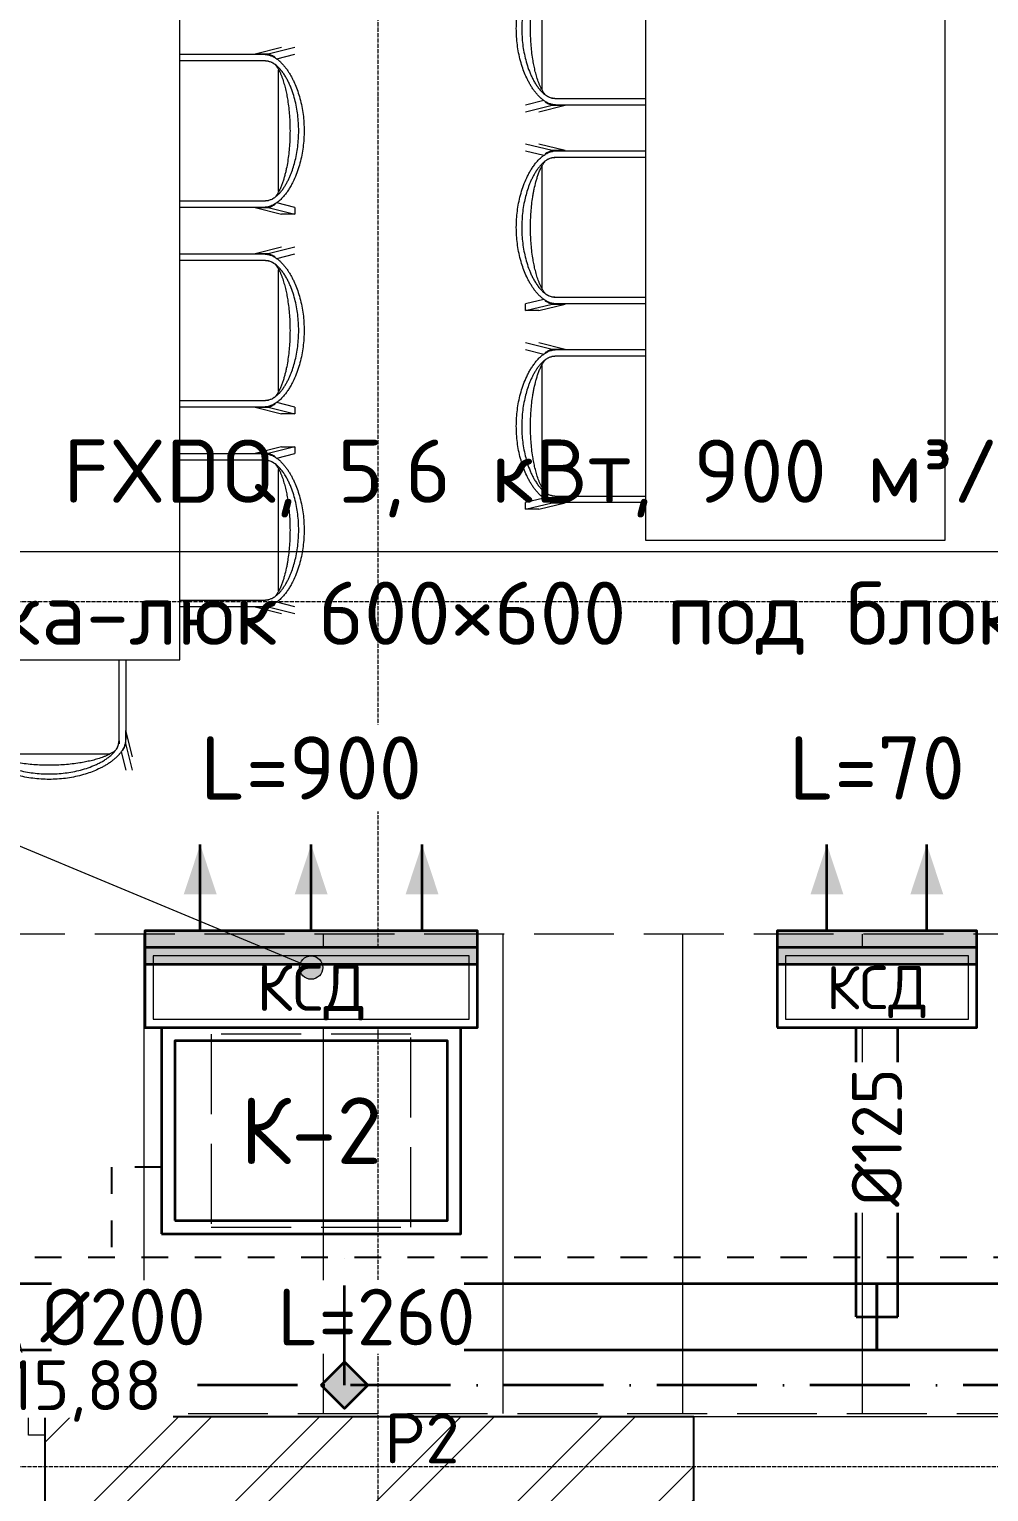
# Model space of a CAD drawing. Header units: millimetres. Extents: x -5016 to 22834, y -6019 to 18943.
# Drawn here: x 5053 to 7936, y 6225 to 10620 of the extents above; entities that cross this region are included whole.
import ezdxf
from ezdxf.enums import TextEntityAlignment as Align

# ---------------------------------------------------------------- set-up
doc = ezdxf.new("R2010")
doc.units = ezdxf.units.MM
for name, pattern in [('ОВ_ПУНКТ', [160, 80, -80]), ('ОВ_ШП', [460, 300, -80, 0, -80]), ('ОВ_ШТРИХ', [330, 240, -90]), ('Осевая 12-2-2', [16, 12, -2, 0, -2])]:
    doc.linetypes.add(name, pattern=pattern)
for name, color, linetype, lineweight in [('A-DOOR', 8, 'Continuous', 13), ('A-FLOR', 9, 'Continuous', 13), ('A-WALL', 8, 'Continuous', 13), ('A-WALL-PATT', 8, 'Continuous', 13), ('I-FURN', 9, 'Continuous', 13), ('S-GRID', 8, 'Continuous', 13), ('АР_подложка', 8, 'Continuous', 13), ('ОВ_выноски', 7, 'Continuous', 18), ('ОВ_Дренаж', 4, 'Continuous', 25), ('ОВ_зоны', 5, 'Continuous', 18), ('ОВ_марки', 7, 'Continuous', 18), ('ОВ_П', 5, 'Continuous', 35), ('ОВ_Рец', 6, 'Continuous', 35), ('ОВ_Фреон', 6, 'Continuous', 35)]:
    doc.layers.add(name, color=color, linetype=linetype, lineweight=lineweight)
doc.styles.add('GOST', font='isocpeur.ttf', dxfattribs={"width": 0.9})

# ---------------------------------------------------------------- blocks, each defined once
blk = doc.blocks.new('INT 19 Дверь межкомнатная одностворчатая - 900 х 2370 _800_ Глухое П-НАР-1569046-Этаж 1 - Планировка')
at = {"layer": 'A-DOOR', "lineweight": 25}
blk.add_line((-400, 170), (292.8, 570), dxfattribs=at)
at = {"layer": 'A-DOOR'}
for p, q in [((-400, 170), (-450, 170)), ((-450, 170), (-450, 95)), ((-400, 95), (-400, 170)), ((400, 95), (400, 170)), ((400, 170), (450, 170)), ((450, 170), (450, 95)), ((-450, 95), (-400, 95)), ((450, 95), (400, 95))]:
    blk.add_line(p, q, dxfattribs=at)
blk.add_arc((-400, 170), 800, 360, 30, dxfattribs=at)
blk = doc.blocks.new('INT Стол прямоугольный - INT Стол прямоугольный-1563841-Этаж 1 - Планировка')
at = {"layer": 'I-FURN'}
for p, q in [((1300, 400), (-1300, 400)), ((-1300, 400), (-1300, -400)), ((1300, -400), (1300, 400)), ((-1300, -400), (1300, -400))]:
    blk.add_line(p, q, dxfattribs=at)
blk = doc.blocks.new('INT Стул Wooden - INT Стул Wooden-1563848-Этаж 1 - Планировка')
at = {"layer": 'I-FURN'}
for p, q in [((-250, 252.2), (-230.5, 171.9)), ((-216.7, 197.7), (-230, 252.2)), ((230, 252.2), (216.7, 197.7)), ((230, 252.2), (250, 252.2)), ((230.5, 171.9), (250, 252.2)), ((250, 252.2), (250, 212.2)), ((-250, 212.2), (-230.7, 132.8)), ((182.7, 203.4), (-182.7, 203.4)), ((230.7, 132.8), (250, 212.2)), ((-230.5, 171.9), (-230.7, 132.8)), ((-230, 171.5), (-230, 160)), ((-230, -93.8), (-230, 160)), ((-210, 163.9), (-210, 173.4)), ((-210, 163.9), (-210, -93.8)), ((210, 173.4), (210, 163.9)), ((210, -93.8), (210, 163.9)), ((230, 160), (230, 171.5)), ((230, 160), (230, -93.8)), ((230.7, 132.8), (230.5, 171.9))]:
    blk.add_line(p, q, dxfattribs=at)
for points, knots in [([(-230, 160), (-229.8, 163.5), (-228.9, 170.5), (-226.6, 178.7), (-224, 185), (-220.7, 191.2), (-216.7, 197.1), (-212.9, 201.9), (-210.7, 204.6), (-207.3, 208.6), (-202.9, 213), (-197.6, 217.7), (-192.3, 222.3), (-185.2, 227.7), (-176.4, 233.6), (-167.4, 239.2), (-158, 244.2), (-145.4, 250.5), (-128.9, 257.5), (-107.7, 264.7), (-85, 270.8), (-53.1, 277), (-20.4, 280.1), (12.3, 280.1), (36.7, 278.5), (61.1, 275.4), (93, 269.2), (124.4, 259.7), (150.4, 248.2), (164.8, 240.7), (173.5, 235.5), (180.3, 231), (185.3, 227.6), (190.1, 224), (194.8, 220.2), (199.4, 216.2), (203.8, 212), (208.1, 207.7), (211.3, 204), (213.8, 200.8), (216.2, 197.6), (219.2, 193.5), (222.3, 188.4), (224.9, 183.1), (226.9, 177.6), (228.9, 170), (229.8, 164.1), (230, 160)], [-1, -1, -1, -1, -0.980978, -0.961957, -0.952446, -0.942935, -0.923913, -0.914402, -0.909647, -0.904891, -0.88587, -0.876359, -0.866848, -0.847826, -0.828804, -0.809783, -0.790761, -0.771739, -0.733696, -0.695652, -0.652174, -0.608696, -0.521739, -0.478261, -0.434783, -0.391304, -0.347826, -0.26087, -0.217391, -0.195652, -0.173913, -0.163043, -0.152174, -0.141304, -0.130435, -0.119565, -0.108696, -0.097826, -0.086957, -0.081522, -0.076087, -0.065217, -0.054348, -0.043478, -0.032609, -0.021739, 0, 0, 0, 0]), ([(210, 163.9), (209.7, 167.4), (208.5, 174.2), (206.1, 181.3), (203.9, 185.8), (202.3, 188.7), (199.1, 193.7), (194.5, 199), (190.3, 203.3), (187.9, 205.7), (184.1, 209.2), (179.4, 213), (174.5, 216.6), (171.6, 218.6), (167.4, 221.5), (160.7, 225.6), (151.6, 230.6), (142.3, 235.1), (132.7, 239.3), (119.8, 244.3), (103.3, 249.7), (82.1, 255.1), (59.6, 259.4), (35.9, 262.3), (12, 263.8), (-12, 263.8), (-35.8, 262.3), (-59.6, 259.4), (-83.1, 255), (-106.1, 249), (-124.9, 242.5), (-139.6, 236.3), (-148.6, 232.1), (-155.6, 228.4), (-160.8, 225.5), (-165.9, 222.4), (-170.9, 219.2), (-175.7, 215.8), (-180.4, 212.2), (-184.3, 209.1), (-187.2, 206.4), (-189.2, 204.4), (-191.3, 202.3), (-194, 199.5), (-197.3, 195.8), (-200.3, 191.9), (-202.3, 188.6), (-203.7, 186.1), (-205, 183.6), (-206.4, 180.1), (-208.6, 173.8), (-209.6, 168), (-210, 163.9)], [-1, -1, -1, -1, -0.979167, -0.958333, -0.953125, -0.947917, -0.9375, -0.916667, -0.90625, -0.901042, -0.895833, -0.875, -0.864583, -0.859375, -0.854167, -0.833333, -0.8125, -0.791667, -0.770833, -0.75, -0.708333, -0.666667, -0.619048, -0.571429, -0.52381, -0.47619, -0.428571, -0.380952, -0.333333, -0.285714, -0.238095, -0.214286, -0.190476, -0.178571, -0.166667, -0.154762, -0.142857, -0.130952, -0.119048, -0.107143, -0.10119, -0.095238, -0.089286, -0.083333, -0.071429, -0.059524, -0.053571, -0.047619, -0.041667, -0.035714, -0.02381, 0, 0, 0, 0]), ([(-198.2, 193.6), (-197.9, 193.9), (-195.5, 196.1), (-190.4, 199.6), (-184.6, 202.7), (-181.1, 204.5), (-179.8, 205.2), (-177.9, 206.2), (-173.7, 208.3), (-168.4, 210.5), (-163, 212.6), (-157.6, 214.6), (-150.7, 217), (-142.4, 219.5), (-134.1, 221.9), (-125.8, 224), (-117.5, 225.8), (-106.2, 228.2), (-89.9, 231.1), (-69.2, 233.9), (-46, 236), (-23.1, 237.3), (0.1, 237.7), (23.1, 237.3), (46.2, 236), (69, 233.9), (92.1, 230.7), (110.8, 227.3), (125.8, 224), (137, 221.1), (146.2, 218.4), (153.6, 216), (159, 214.1), (164.4, 212.1), (169.7, 210), (174.1, 208), (177.1, 206.6), (178.8, 205.7), (180.1, 205.1), (181.3, 204.4), (183, 203.5), (186, 201.9), (190.3, 199.6), (194.3, 196.9), (196.8, 194.9), (197.8, 193.9), (198.2, 193.6)], [-0.9467413, -0.9467413, -0.9467413, -0.9467413, -0.94375, -0.925, -0.90625, -0.9015625, -0.8992187, -0.896875, -0.8875, -0.86875, -0.859375, -0.85, -0.83125, -0.8125, -0.79375, -0.775, -0.75625, -0.7375, -0.7, -0.65, -0.6, -0.55, -0.5, -0.45, -0.4, -0.35, -0.3, -0.25, -0.225, -0.2, -0.175, -0.1625, -0.15, -0.1375, -0.125, -0.1125, -0.10625, -0.103125, -0.1, -0.096875, -0.09375, -0.0875, -0.075, -0.0625, -0.05625, -0.053125, -0.053125, -0.053125, -0.053125]), ([(-220.6, 193.3), (-221.1, 192.5), (-222.3, 190.9), (-224.3, 187.6), (-226.5, 183.2), (-228.6, 177.6), (-229.6, 173.5), (-230, 171.5)], [-0.04761905, -0.04761905, -0.04761905, -0.04761905, -0.04166667, -0.03571429, -0.02380952, -0.01190476, 0, 0, 0, 0]), ([(-205.6, 183.9), (-204.7, 185.5), (-203.3, 187.7), (-201.7, 189.7), (-201.1, 190.4)], [-0.97502393, -0.97502393, -0.97502393, -0.97502393, -0.9625, -0.9568721, -0.9568721, -0.9568721, -0.9568721]), ([(201.1, 190.4), (201.6, 189.8), (203.2, 187.7), (204.7, 185.5), (205.6, 183.9)], [-0.04314807, -0.04314807, -0.04314807, -0.04314807, -0.0375, -0.025, -0.025, -0.025, -0.025]), ([(230, 171.5), (229.3, 175.1), (227.8, 180.2), (224.9, 186.5), (222.7, 190.2), (221.2, 192.4), (220.6, 193.2), (220.6, 193.3)], [-1, -1, -1, -1, -0.97916667, -0.96875, -0.95833333, -0.953125, -0.95238095, -0.95238095, -0.95238095, -0.95238095])]:
    blk.add_open_spline(points, degree=3, knots=knots, dxfattribs=at)
blk = doc.blocks.new('INT Стул Wooden - INT Стул Wooden-1563847-Этаж 1 - Планировка')
at = {"layer": 'I-FURN'}
for p, q in [((-230, -160), (-230, 93.8)), ((-210, 93.8), (-210, -163.9)), ((210, -163.9), (210, 93.8)), ((230, 93.8), (230, -160)), ((-230.7, -132.8), (-250, -212.2)), ((-230.5, -171.9), (-250, -252.2)), ((-230.7, -132.8), (-230.5, -171.9)), ((-230, -160), (-230, -171.5)), ((-210, -173.4), (-210, -163.9)), ((210, -163.9), (210, -173.4)), ((230, -171.5), (230, -160)), ((230.5, -171.9), (230.7, -132.8)), ((250, -252.2), (230.5, -171.9)), ((250, -212.2), (230.7, -132.8)), ((-230, -252.2), (-216.7, -197.7)), ((-182.7, -203.4), (182.7, -203.4)), ((216.7, -197.7), (230, -252.2)), ((250, -212.2), (250, -252.2)), ((250, -252.2), (230, -252.2))]:
    blk.add_line(p, q, dxfattribs=at)
for points, knots in [([(230, -160), (229.8, -163.5), (228.9, -170.5), (226.5, -178.8), (224, -185.1), (220.7, -191.2), (216.7, -197.1), (212.9, -201.9), (210.7, -204.6), (207.3, -208.6), (202.9, -212.9), (197.7, -217.7), (192.3, -222.3), (185.3, -227.6), (176.5, -233.6), (167.4, -239.1), (158.1, -244.2), (145.4, -250.5), (128.9, -257.5), (107.7, -264.7), (85, -270.8), (53.1, -277), (20.4, -280.1), (-12.2, -280.1), (-36.7, -278.5), (-61, -275.4), (-85, -270.8), (-108.7, -264.4), (-131.8, -256.4), (-150.4, -248.2), (-164.8, -240.7), (-173.5, -235.5), (-180.2, -231.1), (-185.2, -227.6), (-190.1, -224), (-194.8, -220.2), (-199.3, -216.2), (-203.8, -212.1), (-208, -207.8), (-211.3, -204), (-213.8, -200.8), (-216.2, -197.6), (-219.2, -193.5), (-222.3, -188.3), (-224.9, -183), (-226.9, -177.5), (-229, -170), (-229.8, -164), (-230, -160)], [-1, -1, -1, -1, -0.980978, -0.961957, -0.952446, -0.942935, -0.923913, -0.914402, -0.909647, -0.904891, -0.88587, -0.876359, -0.866848, -0.847826, -0.828804, -0.809783, -0.790761, -0.771739, -0.733696, -0.695652, -0.652174, -0.608696, -0.521739, -0.478261, -0.434783, -0.391304, -0.347826, -0.304348, -0.26087, -0.217391, -0.195652, -0.173913, -0.163043, -0.152174, -0.141304, -0.130435, -0.119565, -0.108696, -0.097826, -0.086957, -0.081522, -0.076087, -0.065217, -0.054348, -0.043478, -0.032609, -0.021739, 0, 0, 0, 0]), ([(-230, -171.5), (-229.3, -175.1), (-227.8, -180.2), (-224.9, -186.5), (-222.7, -190.2), (-221.2, -192.4), (-220.6, -193.2), (-220.6, -193.3)], [-1, -1, -1, -1, -0.97916667, -0.96875, -0.95833333, -0.953125, -0.95238095, -0.95238095, -0.95238095, -0.95238095]), ([(-210, -163.9), (-209.7, -167.5), (-208.5, -174.2), (-206, -181.3), (-203.9, -185.8), (-202.3, -188.7), (-199.1, -193.7), (-194.5, -199), (-190.4, -203.3), (-188, -205.7), (-184.2, -209.2), (-179.5, -213), (-174.6, -216.5), (-171.8, -218.5), (-167.5, -221.4), (-160.9, -225.5), (-151.7, -230.5), (-142.4, -235.1), (-132.7, -239.3), (-119.8, -244.3), (-103.2, -249.7), (-82.1, -255.1), (-59.6, -259.4), (-35.8, -262.3), (-12, -263.8), (20, -263.8), (59.7, -260.2), (98.7, -251.5), (125, -242.5), (139.6, -236.4), (148.5, -232.1), (155.5, -228.4), (160.7, -225.6), (165.8, -222.5), (170.7, -219.3), (175.6, -215.8), (180.4, -212.3), (184.2, -209.1), (187.1, -206.5), (189.2, -204.4), (191.3, -202.3), (194, -199.5), (197.3, -195.7), (200.3, -191.8), (202.4, -188.6), (203.8, -186.1), (205, -183.5), (206.5, -180), (208.6, -173.7), (209.6, -167.9), (210, -163.9)], [-1, -1, -1, -1, -0.979167, -0.958333, -0.953125, -0.947917, -0.9375, -0.916667, -0.90625, -0.901042, -0.895833, -0.875, -0.864583, -0.859375, -0.854167, -0.833333, -0.8125, -0.791667, -0.770833, -0.75, -0.708333, -0.666667, -0.619048, -0.571429, -0.52381, -0.47619, -0.380952, -0.285714, -0.238095, -0.214286, -0.190476, -0.178571, -0.166667, -0.154762, -0.142857, -0.130952, -0.119048, -0.107143, -0.10119, -0.095238, -0.089286, -0.083333, -0.071429, -0.059524, -0.053571, -0.047619, -0.041667, -0.035714, -0.02381, 0, 0, 0, 0]), ([(220.6, -193.3), (221.1, -192.5), (222.3, -190.9), (224.3, -187.6), (227.4, -181.5), (229.2, -175.6), (230, -171.5)], [-0.04761905, -0.04761905, -0.04761905, -0.04761905, -0.04166667, -0.03571429, -0.02380952, 0, 0, 0, 0]), ([(-201.1, -190.4), (-201.7, -189.7), (-203.3, -187.7), (-204.7, -185.5), (-205.6, -183.9)], [-0.0431279, -0.0431279, -0.0431279, -0.0431279, -0.0375, -0.025, -0.025, -0.025, -0.025]), ([(198.1, -193.7), (197.8, -194), (195.5, -196.1), (190.4, -199.6), (184.5, -202.7), (181, -204.6), (179.8, -205.2), (177.9, -206.2), (173.7, -208.3), (168.4, -210.5), (163, -212.6), (157.7, -214.6), (150.8, -217), (142.5, -219.5), (134.2, -221.8), (125.8, -224), (117.3, -225.9), (106.1, -228.2), (90.2, -231), (69, -233.9), (46.2, -236), (23.1, -237.3), (0.1, -237.7), (-23.1, -237.3), (-46, -236), (-69.2, -233.9), (-88, -231.3), (-103.3, -228.7), (-118.5, -225.7), (-133.1, -222.2), (-146.1, -218.4), (-153.5, -216.1), (-158.9, -214.1), (-164.4, -212.1), (-169.7, -210), (-174.2, -208), (-177.2, -206.6), (-178.9, -205.7), (-180.1, -205.1), (-181.4, -204.4), (-183.1, -203.5), (-186.1, -201.9), (-190.4, -199.5), (-194.3, -196.9), (-196.9, -194.8), (-197.9, -193.9), (-198.2, -193.6)], [-0.9467731, -0.9467731, -0.9467731, -0.9467731, -0.94375, -0.925, -0.90625, -0.9015625, -0.8992187, -0.896875, -0.8875, -0.86875, -0.859375, -0.85, -0.83125, -0.8125, -0.79375, -0.775, -0.75625, -0.7375, -0.7, -0.65, -0.6, -0.55, -0.5, -0.45, -0.4, -0.35, -0.3, -0.275, -0.25, -0.2, -0.175, -0.1625, -0.15, -0.1375, -0.125, -0.1125, -0.10625, -0.103125, -0.1, -0.096875, -0.09375, -0.0875, -0.075, -0.0625, -0.05625, -0.053125, -0.053125, -0.053125, -0.053125]), ([(205.6, -183.8), (204.7, -185.4), (203.3, -187.7), (201.6, -189.8), (201.1, -190.4)], [-0.975298, -0.975298, -0.975298, -0.975298, -0.9625, -0.95685193, -0.95685193, -0.95685193, -0.95685193])]:
    blk.add_open_spline(points, degree=3, knots=knots, dxfattribs=at)
blk = doc.blocks.new('INT Стул Wooden - INT Стул Wooden-V3-Этаж 1 - Планировка')
at = {"layer": 'I-FURN'}
for p, q in [((-250, 252.2), (-230.5, 171.9)), ((-216.7, 197.7), (-230, 252.2)), ((230, 252.2), (216.7, 197.7)), ((230, 252.2), (250, 252.2)), ((230.5, 171.9), (250, 252.2)), ((250, 252.2), (250, 212.2)), ((-250, 212.2), (-230.7, 132.8)), ((182.7, 203.4), (-182.7, 203.4)), ((230.7, 132.8), (250, 212.2)), ((-230.5, 171.9), (-230.7, 132.8)), ((-230, 171.5), (-230, 160)), ((-230, -78.9), (-230, 160)), ((-210, 163.9), (-210, 173.4)), ((-210, 163.9), (-210, -78.9)), ((210, 173.4), (210, 163.9)), ((210, -78.9), (210, 163.9)), ((230, 160), (230, 171.5)), ((230, 160), (230, -78.9)), ((230.7, 132.8), (230.5, 171.9))]:
    blk.add_line(p, q, dxfattribs=at)
for points, knots in [([(-230, 160), (-229.8, 163.5), (-228.9, 170.5), (-226.6, 178.7), (-224, 185), (-220.7, 191.2), (-216.7, 197.1), (-212.9, 201.9), (-210.7, 204.6), (-207.3, 208.6), (-202.9, 213), (-197.6, 217.7), (-192.3, 222.3), (-185.2, 227.7), (-176.4, 233.6), (-167.4, 239.2), (-158, 244.2), (-145.4, 250.5), (-128.9, 257.5), (-107.7, 264.7), (-85, 270.8), (-53.1, 277), (-20.4, 280.1), (12.3, 280.1), (36.7, 278.5), (61.1, 275.4), (93, 269.2), (124.4, 259.7), (150.4, 248.2), (164.8, 240.7), (173.5, 235.5), (180.3, 231), (185.3, 227.6), (190.1, 224), (194.8, 220.2), (199.4, 216.2), (203.8, 212), (208.1, 207.7), (211.3, 204), (213.8, 200.8), (216.2, 197.6), (219.2, 193.5), (222.3, 188.4), (224.9, 183.1), (226.9, 177.6), (228.9, 170), (229.8, 164.1), (230, 160)], [-1, -1, -1, -1, -0.980978, -0.961957, -0.952446, -0.942935, -0.923913, -0.914402, -0.909647, -0.904891, -0.88587, -0.876359, -0.866848, -0.847826, -0.828804, -0.809783, -0.790761, -0.771739, -0.733696, -0.695652, -0.652174, -0.608696, -0.521739, -0.478261, -0.434783, -0.391304, -0.347826, -0.26087, -0.217391, -0.195652, -0.173913, -0.163043, -0.152174, -0.141304, -0.130435, -0.119565, -0.108696, -0.097826, -0.086957, -0.081522, -0.076087, -0.065217, -0.054348, -0.043478, -0.032609, -0.021739, 0, 0, 0, 0]), ([(210, 163.9), (209.7, 167.4), (208.5, 174.2), (206.1, 181.3), (203.9, 185.8), (202.3, 188.7), (199.1, 193.7), (194.5, 199), (190.3, 203.3), (187.9, 205.7), (184.1, 209.2), (179.4, 213), (174.5, 216.6), (171.6, 218.6), (167.4, 221.5), (160.7, 225.6), (151.6, 230.6), (142.3, 235.1), (132.7, 239.3), (119.8, 244.3), (103.3, 249.7), (82.1, 255.1), (59.6, 259.4), (35.9, 262.3), (12, 263.8), (-12, 263.8), (-35.8, 262.3), (-59.6, 259.4), (-83.1, 255), (-106.1, 249), (-124.9, 242.5), (-139.6, 236.3), (-148.6, 232.1), (-155.6, 228.4), (-160.8, 225.5), (-165.9, 222.4), (-170.9, 219.2), (-175.7, 215.8), (-180.4, 212.2), (-184.3, 209.1), (-187.2, 206.4), (-189.2, 204.4), (-191.3, 202.3), (-194, 199.5), (-197.3, 195.8), (-200.3, 191.9), (-202.3, 188.6), (-203.7, 186.1), (-205, 183.6), (-206.4, 180.1), (-208.6, 173.8), (-209.6, 168), (-210, 163.9)], [-1, -1, -1, -1, -0.979167, -0.958333, -0.953125, -0.947917, -0.9375, -0.916667, -0.90625, -0.901042, -0.895833, -0.875, -0.864583, -0.859375, -0.854167, -0.833333, -0.8125, -0.791667, -0.770833, -0.75, -0.708333, -0.666667, -0.619048, -0.571429, -0.52381, -0.47619, -0.428571, -0.380952, -0.333333, -0.285714, -0.238095, -0.214286, -0.190476, -0.178571, -0.166667, -0.154762, -0.142857, -0.130952, -0.119048, -0.107143, -0.10119, -0.095238, -0.089286, -0.083333, -0.071429, -0.059524, -0.053571, -0.047619, -0.041667, -0.035714, -0.02381, 0, 0, 0, 0]), ([(-198.2, 193.6), (-197.9, 193.9), (-195.5, 196.1), (-190.4, 199.6), (-184.6, 202.7), (-181.1, 204.5), (-179.8, 205.2), (-177.9, 206.2), (-173.7, 208.3), (-168.4, 210.5), (-163, 212.6), (-157.6, 214.6), (-150.7, 217), (-142.4, 219.5), (-134.1, 221.9), (-125.8, 224), (-117.5, 225.8), (-106.2, 228.2), (-89.9, 231.1), (-69.2, 233.9), (-46, 236), (-23.1, 237.3), (0.1, 237.7), (23.1, 237.3), (46.2, 236), (69, 233.9), (92.1, 230.7), (110.8, 227.3), (125.8, 224), (137, 221.1), (146.2, 218.4), (153.6, 216), (159, 214.1), (164.4, 212.1), (169.7, 210), (174.1, 208), (177.1, 206.6), (178.8, 205.7), (180.1, 205.1), (181.3, 204.4), (183, 203.5), (186, 201.9), (190.3, 199.6), (194.3, 196.9), (196.8, 194.9), (197.8, 193.9), (198.2, 193.6)], [-0.9467413, -0.9467413, -0.9467413, -0.9467413, -0.94375, -0.925, -0.90625, -0.9015625, -0.8992187, -0.896875, -0.8875, -0.86875, -0.859375, -0.85, -0.83125, -0.8125, -0.79375, -0.775, -0.75625, -0.7375, -0.7, -0.65, -0.6, -0.55, -0.5, -0.45, -0.4, -0.35, -0.3, -0.25, -0.225, -0.2, -0.175, -0.1625, -0.15, -0.1375, -0.125, -0.1125, -0.10625, -0.103125, -0.1, -0.096875, -0.09375, -0.0875, -0.075, -0.0625, -0.05625, -0.053125, -0.053125, -0.053125, -0.053125]), ([(-220.6, 193.3), (-221.1, 192.5), (-222.3, 190.9), (-224.3, 187.6), (-226.5, 183.2), (-228.6, 177.6), (-229.6, 173.5), (-230, 171.5)], [-0.04761905, -0.04761905, -0.04761905, -0.04761905, -0.04166667, -0.03571429, -0.02380952, -0.01190476, 0, 0, 0, 0]), ([(-205.6, 183.9), (-204.7, 185.5), (-203.3, 187.7), (-201.7, 189.7), (-201.1, 190.4)], [-0.97502393, -0.97502393, -0.97502393, -0.97502393, -0.9625, -0.9568721, -0.9568721, -0.9568721, -0.9568721]), ([(201.1, 190.4), (201.6, 189.8), (203.2, 187.7), (204.7, 185.5), (205.6, 183.9)], [-0.04314807, -0.04314807, -0.04314807, -0.04314807, -0.0375, -0.025, -0.025, -0.025, -0.025]), ([(230, 171.5), (229.3, 175.1), (227.8, 180.2), (224.9, 186.5), (222.7, 190.2), (221.2, 192.4), (220.6, 193.2), (220.6, 193.3)], [-1, -1, -1, -1, -0.97916667, -0.96875, -0.95833333, -0.953125, -0.95238095, -0.95238095, -0.95238095, -0.95238095])]:
    blk.add_open_spline(points, degree=3, knots=knots, dxfattribs=at)
blk = doc.blocks.new('INT 02 Столешница островная - INT 02 Столешница островная-1565450-Этаж 1 - Планировка')
at = {"layer": 'I-FURN'}
for p, q in [((2478.3, 0), (598.3, 0)), ((598.3, 0), (598.3, -900)), ((2478.3, -900), (2478.3, 0)), ((598.3, -900), (2478.3, -900))]:
    blk.add_line(p, q, dxfattribs=at)
blk = doc.blocks.new('INT Стул Wooden - INT Стул Wooden-V10-Этаж 1 - Планировка')
at = {"layer": 'I-FURN'}
for p, q in [((-230, -160), (-230, 108.6)), ((-210, 108.6), (-210, -163.9)), ((210, -163.9), (210, 108.6)), ((230, 108.6), (230, -160)), ((-230.7, -132.8), (-250, -212.2)), ((-230.5, -171.9), (-250, -252.2)), ((-230.7, -132.8), (-230.5, -171.9)), ((-230, -160), (-230, -171.5)), ((-210, -173.4), (-210, -163.9)), ((210, -163.9), (210, -173.4)), ((230, -171.5), (230, -160)), ((230.5, -171.9), (230.7, -132.8)), ((250, -252.2), (230.5, -171.9)), ((250, -212.2), (230.7, -132.8)), ((-230, -252.2), (-216.7, -197.7)), ((-182.7, -203.4), (182.7, -203.4)), ((216.7, -197.7), (230, -252.2)), ((250, -212.2), (250, -252.2)), ((250, -252.2), (230, -252.2))]:
    blk.add_line(p, q, dxfattribs=at)
for points, knots in [([(230, -160), (229.8, -163.5), (228.9, -170.5), (226.5, -178.8), (224, -185.1), (220.7, -191.2), (216.7, -197.1), (212.9, -201.9), (210.7, -204.6), (207.3, -208.6), (202.9, -212.9), (197.7, -217.7), (192.3, -222.3), (185.3, -227.6), (176.5, -233.6), (167.4, -239.1), (158.1, -244.2), (145.4, -250.5), (128.9, -257.5), (107.7, -264.7), (85, -270.8), (53.1, -277), (20.4, -280.1), (-12.2, -280.1), (-36.7, -278.5), (-61, -275.4), (-85, -270.8), (-108.7, -264.4), (-131.8, -256.4), (-150.4, -248.2), (-164.8, -240.7), (-173.5, -235.5), (-180.2, -231.1), (-185.2, -227.6), (-190.1, -224), (-194.8, -220.2), (-199.3, -216.2), (-203.8, -212.1), (-208, -207.8), (-211.3, -204), (-213.8, -200.8), (-216.2, -197.6), (-219.2, -193.5), (-222.3, -188.3), (-224.9, -183), (-226.9, -177.5), (-229, -170), (-229.8, -164), (-230, -160)], [-1, -1, -1, -1, -0.980978, -0.961957, -0.952446, -0.942935, -0.923913, -0.914402, -0.909647, -0.904891, -0.88587, -0.876359, -0.866848, -0.847826, -0.828804, -0.809783, -0.790761, -0.771739, -0.733696, -0.695652, -0.652174, -0.608696, -0.521739, -0.478261, -0.434783, -0.391304, -0.347826, -0.304348, -0.26087, -0.217391, -0.195652, -0.173913, -0.163043, -0.152174, -0.141304, -0.130435, -0.119565, -0.108696, -0.097826, -0.086957, -0.081522, -0.076087, -0.065217, -0.054348, -0.043478, -0.032609, -0.021739, 0, 0, 0, 0]), ([(-229.8, -172.4), (-229.1, -175.7), (-227.7, -180.5), (-224.9, -186.5), (-222.7, -190.2), (-221.2, -192.4), (-220.6, -193.2), (-220.6, -193.3)], [-0.99815097, -0.99815097, -0.99815097, -0.99815097, -0.97916667, -0.96875, -0.95833333, -0.953125, -0.95238095, -0.95238095, -0.95238095, -0.95238095]), ([(-210, -163.9), (-209.7, -167.5), (-208.5, -174.2), (-206, -181.3), (-203.9, -185.8), (-202.3, -188.7), (-199.1, -193.7), (-194.5, -199), (-190.4, -203.3), (-188, -205.7), (-184.2, -209.2), (-179.5, -213), (-174.6, -216.5), (-171.8, -218.5), (-167.5, -221.4), (-160.9, -225.5), (-151.7, -230.5), (-142.4, -235.1), (-132.7, -239.3), (-119.8, -244.3), (-103.2, -249.7), (-82.1, -255.1), (-59.6, -259.4), (-35.8, -262.3), (-12, -263.8), (20, -263.8), (59.7, -260.2), (98.7, -251.5), (125, -242.5), (139.6, -236.4), (148.5, -232.1), (155.5, -228.4), (160.7, -225.6), (165.8, -222.5), (170.7, -219.3), (175.6, -215.8), (180.4, -212.3), (184.2, -209.1), (187.1, -206.5), (189.2, -204.4), (191.3, -202.3), (194, -199.5), (197.3, -195.7), (200.3, -191.8), (202.4, -188.6), (203.8, -186.1), (205, -183.5), (206.5, -180), (208.6, -173.7), (209.6, -167.9), (210, -163.9)], [-1, -1, -1, -1, -0.979167, -0.958333, -0.953125, -0.947917, -0.9375, -0.916667, -0.90625, -0.901042, -0.895833, -0.875, -0.864583, -0.859375, -0.854167, -0.833333, -0.8125, -0.791667, -0.770833, -0.75, -0.708333, -0.666667, -0.619048, -0.571429, -0.52381, -0.47619, -0.380952, -0.285714, -0.238095, -0.214286, -0.190476, -0.178571, -0.166667, -0.154762, -0.142857, -0.130952, -0.119048, -0.107143, -0.10119, -0.095238, -0.089286, -0.083333, -0.071429, -0.059524, -0.053571, -0.047619, -0.041667, -0.035714, -0.02381, 0, 0, 0, 0]), ([(220.6, -193.3), (221.1, -192.5), (222.3, -190.9), (224.3, -187.6), (227.3, -181.7), (229, -176.2), (229.8, -172.4)], [-0.04761905, -0.04761905, -0.04761905, -0.04761905, -0.04166667, -0.03571429, -0.02380952, -0.00184873, -0.00184873, -0.00184873, -0.00184873]), ([(-201.1, -190.4), (-201.7, -189.7), (-203.3, -187.7), (-204.7, -185.5), (-205.6, -183.9)], [-0.0431279, -0.0431279, -0.0431279, -0.0431279, -0.0375, -0.025, -0.025, -0.025, -0.025]), ([(198.1, -193.7), (197.8, -194), (195.5, -196.1), (190.4, -199.6), (184.5, -202.7), (181, -204.6), (179.8, -205.2), (177.9, -206.2), (173.7, -208.3), (168.4, -210.5), (163, -212.6), (157.7, -214.6), (150.8, -217), (142.5, -219.5), (134.2, -221.8), (125.8, -224), (117.3, -225.9), (106.1, -228.2), (90.2, -231), (69, -233.9), (46.2, -236), (23.1, -237.3), (0.1, -237.7), (-23.1, -237.3), (-46, -236), (-69.2, -233.9), (-88, -231.3), (-103.3, -228.7), (-118.5, -225.7), (-133.1, -222.2), (-146.1, -218.4), (-153.5, -216.1), (-158.9, -214.1), (-164.4, -212.1), (-169.7, -210), (-174.2, -208), (-177.2, -206.6), (-178.9, -205.7), (-180.1, -205.1), (-181.4, -204.4), (-183.1, -203.5), (-186.1, -201.9), (-190.4, -199.5), (-194.3, -196.9), (-196.9, -194.8), (-197.9, -193.9), (-198.2, -193.6)], [-0.9467731, -0.9467731, -0.9467731, -0.9467731, -0.94375, -0.925, -0.90625, -0.9015625, -0.8992187, -0.896875, -0.8875, -0.86875, -0.859375, -0.85, -0.83125, -0.8125, -0.79375, -0.775, -0.75625, -0.7375, -0.7, -0.65, -0.6, -0.55, -0.5, -0.45, -0.4, -0.35, -0.3, -0.275, -0.25, -0.2, -0.175, -0.1625, -0.15, -0.1375, -0.125, -0.1125, -0.10625, -0.103125, -0.1, -0.096875, -0.09375, -0.0875, -0.075, -0.0625, -0.05625, -0.053125, -0.053125, -0.053125, -0.053125]), ([(205.6, -183.8), (204.7, -185.4), (203.3, -187.7), (201.6, -189.8), (201.1, -190.4)], [-0.975298, -0.975298, -0.975298, -0.975298, -0.9625, -0.95685193, -0.95685193, -0.95685193, -0.95685193])]:
    blk.add_open_spline(points, degree=3, knots=knots, dxfattribs=at)
blk = doc.blocks.new('INT Стул Wooden - INT Стул Wooden-V11-Этаж 1 - Планировка')
at = {"layer": 'I-FURN'}
for p, q in [((-250, 252.2), (-230.5, 171.9)), ((-216.7, 197.7), (-230, 252.2)), ((230, 252.2), (216.7, 197.7)), ((230, 252.2), (250, 252.2)), ((230.5, 171.9), (250, 252.2)), ((250, 252.2), (250, 212.2)), ((-250, 212.2), (-230.7, 132.8)), ((182.7, 203.4), (-182.7, 203.4)), ((230.7, 132.8), (250, 212.2)), ((-230.5, 171.9), (-230.7, 132.8)), ((-230, 171.5), (-230, 160)), ((-230, -108.6), (-230, 160)), ((-210, 163.9), (-210, 173.4)), ((-210, 163.9), (-210, -108.6)), ((210, 173.4), (210, 163.9)), ((210, -108.6), (210, 163.9)), ((230, 160), (230, 171.5)), ((230, 160), (230, -108.6)), ((230.7, 132.8), (230.5, 171.9))]:
    blk.add_line(p, q, dxfattribs=at)
for points, knots in [([(-230, 160), (-229.8, 163.5), (-228.9, 170.5), (-226.6, 178.7), (-224, 185), (-220.7, 191.2), (-216.7, 197.1), (-212.9, 201.9), (-210.7, 204.6), (-207.3, 208.6), (-202.9, 213), (-197.6, 217.7), (-192.3, 222.3), (-185.2, 227.7), (-176.4, 233.6), (-167.4, 239.2), (-158, 244.2), (-145.4, 250.5), (-128.9, 257.5), (-107.7, 264.7), (-85, 270.8), (-53.1, 277), (-20.4, 280.1), (12.3, 280.1), (36.7, 278.5), (61.1, 275.4), (93, 269.2), (124.4, 259.7), (150.4, 248.2), (164.8, 240.7), (173.5, 235.5), (180.3, 231), (185.3, 227.6), (190.1, 224), (194.8, 220.2), (199.4, 216.2), (203.8, 212), (208.1, 207.7), (211.3, 204), (213.8, 200.8), (216.2, 197.6), (219.2, 193.5), (222.3, 188.4), (224.9, 183.1), (226.9, 177.6), (228.9, 170), (229.8, 164.1), (230, 160)], [-1, -1, -1, -1, -0.980978, -0.961957, -0.952446, -0.942935, -0.923913, -0.914402, -0.909647, -0.904891, -0.88587, -0.876359, -0.866848, -0.847826, -0.828804, -0.809783, -0.790761, -0.771739, -0.733696, -0.695652, -0.652174, -0.608696, -0.521739, -0.478261, -0.434783, -0.391304, -0.347826, -0.26087, -0.217391, -0.195652, -0.173913, -0.163043, -0.152174, -0.141304, -0.130435, -0.119565, -0.108696, -0.097826, -0.086957, -0.081522, -0.076087, -0.065217, -0.054348, -0.043478, -0.032609, -0.021739, 0, 0, 0, 0]), ([(210, 163.9), (209.7, 167.4), (208.5, 174.2), (206.1, 181.3), (203.9, 185.8), (202.3, 188.7), (199.1, 193.7), (194.5, 199), (190.3, 203.3), (187.9, 205.7), (184.1, 209.2), (179.4, 213), (174.5, 216.6), (171.6, 218.6), (167.4, 221.5), (160.7, 225.6), (151.6, 230.6), (142.3, 235.1), (132.7, 239.3), (119.8, 244.3), (103.3, 249.7), (82.1, 255.1), (59.6, 259.4), (35.9, 262.3), (12, 263.8), (-12, 263.8), (-35.8, 262.3), (-59.6, 259.4), (-83.1, 255), (-106.1, 249), (-124.9, 242.5), (-139.6, 236.3), (-148.6, 232.1), (-155.6, 228.4), (-160.8, 225.5), (-165.9, 222.4), (-170.9, 219.2), (-175.7, 215.8), (-180.4, 212.2), (-184.3, 209.1), (-187.2, 206.4), (-189.2, 204.4), (-191.3, 202.3), (-194, 199.5), (-197.3, 195.8), (-200.3, 191.9), (-202.3, 188.6), (-203.7, 186.1), (-205, 183.6), (-206.4, 180.1), (-208.6, 173.8), (-209.6, 168), (-210, 163.9)], [-1, -1, -1, -1, -0.979167, -0.958333, -0.953125, -0.947917, -0.9375, -0.916667, -0.90625, -0.901042, -0.895833, -0.875, -0.864583, -0.859375, -0.854167, -0.833333, -0.8125, -0.791667, -0.770833, -0.75, -0.708333, -0.666667, -0.619048, -0.571429, -0.52381, -0.47619, -0.428571, -0.380952, -0.333333, -0.285714, -0.238095, -0.214286, -0.190476, -0.178571, -0.166667, -0.154762, -0.142857, -0.130952, -0.119048, -0.107143, -0.10119, -0.095238, -0.089286, -0.083333, -0.071429, -0.059524, -0.053571, -0.047619, -0.041667, -0.035714, -0.02381, 0, 0, 0, 0]), ([(-198.2, 193.6), (-197.9, 193.9), (-195.5, 196.1), (-190.4, 199.6), (-184.6, 202.7), (-181.1, 204.5), (-179.8, 205.2), (-177.9, 206.2), (-173.7, 208.3), (-168.4, 210.5), (-163, 212.6), (-157.6, 214.6), (-150.7, 217), (-142.4, 219.5), (-134.1, 221.9), (-125.8, 224), (-117.5, 225.8), (-106.2, 228.2), (-89.9, 231.1), (-69.2, 233.9), (-46, 236), (-23.1, 237.3), (0.1, 237.7), (23.1, 237.3), (46.2, 236), (69, 233.9), (92.1, 230.7), (110.8, 227.3), (125.8, 224), (137, 221.1), (146.2, 218.4), (153.6, 216), (159, 214.1), (164.4, 212.1), (169.7, 210), (174.1, 208), (177.1, 206.6), (178.8, 205.7), (180.1, 205.1), (181.3, 204.4), (183, 203.5), (186, 201.9), (190.3, 199.6), (194.3, 196.9), (196.8, 194.9), (197.8, 193.9), (198.2, 193.6)], [-0.9467413, -0.9467413, -0.9467413, -0.9467413, -0.94375, -0.925, -0.90625, -0.9015625, -0.8992187, -0.896875, -0.8875, -0.86875, -0.859375, -0.85, -0.83125, -0.8125, -0.79375, -0.775, -0.75625, -0.7375, -0.7, -0.65, -0.6, -0.55, -0.5, -0.45, -0.4, -0.35, -0.3, -0.25, -0.225, -0.2, -0.175, -0.1625, -0.15, -0.1375, -0.125, -0.1125, -0.10625, -0.103125, -0.1, -0.096875, -0.09375, -0.0875, -0.075, -0.0625, -0.05625, -0.053125, -0.053125, -0.053125, -0.053125]), ([(-220.6, 193.3), (-221.1, 192.5), (-222.3, 190.9), (-224.3, 187.6), (-226.5, 183.2), (-228.5, 177.9), (-229.4, 174.2), (-229.8, 172.4)], [-0.04761905, -0.04761905, -0.04761905, -0.04761905, -0.04166667, -0.03571429, -0.02380952, -0.01190476, -0.00184903, -0.00184903, -0.00184903, -0.00184903]), ([(-205.6, 183.9), (-204.7, 185.5), (-203.3, 187.7), (-201.7, 189.7), (-201.1, 190.4)], [-0.97502393, -0.97502393, -0.97502393, -0.97502393, -0.9625, -0.9568721, -0.9568721, -0.9568721, -0.9568721]), ([(201.1, 190.4), (201.6, 189.8), (203.2, 187.7), (204.7, 185.5), (205.6, 183.9)], [-0.04314807, -0.04314807, -0.04314807, -0.04314807, -0.0375, -0.025, -0.025, -0.025, -0.025]), ([(229.8, 172.4), (229.1, 175.7), (227.7, 180.5), (224.9, 186.5), (222.7, 190.2), (221.2, 192.4), (220.6, 193.2), (220.6, 193.3)], [-0.99815127, -0.99815127, -0.99815127, -0.99815127, -0.97916667, -0.96875, -0.95833333, -0.953125, -0.95238095, -0.95238095, -0.95238095, -0.95238095])]:
    blk.add_open_spline(points, degree=3, knots=knots, dxfattribs=at)
blk = doc.blocks.new('АР_План_1_этажа')
at = {"layer": 'A-WALL-PATT', "lineweight": 9}
h = blk.add_hatch(dxfattribs=at)
h.set_pattern_fill('FP_1', color=256, style=0, pattern_type=2)
h.set_pattern_definition([(45, (0, 0), (-212.132, 212.132), []), (45, (0, 100), (-212.132, 212.132), [])])
h.paths.add_polyline_path([(14568.2, 10822.6), (14568.2, 11122.6), (10718.2, 11122.6), (10718.2, 10822.6), (14207.7, 10822.6)])
h.paths.add_polyline_path([(9153.3, 10822.6), (9218.2, 10822.6), (9218.2, 11122.6), (7268.2, 11122.6), (7268.2, 10822.6), (9048.2, 10822.6)])
h.paths.add_polyline_path([(6368.2, 10822.6), (6368.2, 11122.6), (2368.2, 11122.6), (2368.2, 10822.6), (6265.1, 10822.6)])
at = {"layer": 'A-FLOR'}
for p, q in [((6368.2, 11122.6), (7268.2, 11122.6)), ((10718.2, 11122.6), (9218.2, 11122.6))]:
    blk.add_line(p, q, dxfattribs=at)
at = {"layer": 'A-WALL', "lineweight": 25}
for p, q in [((9218.2, 11122.6), (7268.2, 11122.6)), ((7268.2, 11122.6), (7268.2, 10822.6)), ((9218.2, 10822.6), (9218.2, 11122.6))]:
    blk.add_line(p, q, dxfattribs=at)
at = {"layer": 'S-GRID', "color": 251, "linetype": 'Осевая 12-2-2', "true_color": 0x646464}
for p, q in [((8268.2, 22574.8), (8268.2, -1346.2)), ((23375.6, 13572.6), (-1176.1, 13572.6)), ((23375.6, 10972.6), (-1176.1, 10972.6))]:
    blk.add_line(p, q, dxfattribs=at)
at = {"layer": 'A-DOOR', "lineweight": 25}
blk.add_blockref('INT 19 Дверь межкомнатная одностворчатая - 900 х 2370 _800_ Глухое П-НАР-1569046-Этаж 1 - Планировка', (6818.2, 10972.6), dxfattribs=at)
at = {"layer": 'I-FURN'}
for name, p, rotation in [('INT Стол прямоугольный - INT Стол прямоугольный-1563841-Этаж 1 - Планировка', (7273.2, 14697.6), 89.99999999999855), ('INT 02 Столешница островная - INT 02 Столешница островная-1565450-Этаж 1 - Планировка', (9973.2, 16236), 269.9999999999974), ('INT Стул Wooden - INT Стул Wooden-V11-Этаж 1 - Планировка', (8964.6, 15295.1), 89.99999999999694), ('INT Стул Wooden - INT Стул Wooden-1563848-Этаж 1 - Планировка', (7766.9, 14987.6), 269.9999999999985), ('INT Стул Wooden - INT Стул Wooden-V10-Этаж 1 - Планировка', (8964.6, 14697.6), 269.9999999999977), ('INT Стул Wooden - INT Стул Wooden-1563848-Этаж 1 - Планировка', (7766.9, 14387.6), 269.9999999999982), ('INT Стул Wooden - INT Стул Wooden-V10-Этаж 1 - Планировка', (8964.6, 14100.2), 269.9999999999977), ('INT Стул Wooden - INT Стул Wooden-1563847-Этаж 1 - Планировка', (7766.9, 13787.6), 89.99999999999785), ('INT Стул Wooden - INT Стул Wooden-V3-Этаж 1 - Планировка', (7280.8, 13318.7), 180)]:
    blk.add_blockref(name, p, dxfattribs=dict(at, rotation=rotation))

msp = doc.modelspace()

# ---------------------------------------------------------------- block references
at = {"layer": 'АР_подложка'}
msp.add_blockref('АР_План_1_этажа', (-2168, -4673), dxfattribs=at)

# ---------------------------------------------------------------- next in the draw order: hatches: boundary and pattern name
at = {"layer": 'ОВ_зоны'}
h = msp.add_hatch(dxfattribs=at)
h.set_pattern_fill('ANSI31', scale=170, angle=45)
h.paths.add_polyline_path([(250, 6460), (9450, 6460), (9450, 7900), (250, 7900)])
at = {"layer": 'ОВ_П'}
for points in [[(7450, 8170), (7400.5, 8020), (7499.5, 8020)], [(7750, 8170), (7700.5, 8020), (7799.5, 8020)]]:
    msp.add_hatch(color=5, dxfattribs=at).paths.add_polyline_path(points)
at = {"layer": 'ОВ_Рец'}
for points in [[(5566.7, 8170), (5517.2, 8020), (5616.2, 8020)], [(5900, 8170), (5850.5, 8020), (5949.5, 8020)], [(6233.3, 8170), (6183.8, 8020), (6282.8, 8020)]]:
    msp.add_hatch(color=6, dxfattribs=at).paths.add_polyline_path(points)
at = {"layer": 'ОВ_Фреон'}
msp.add_hatch(color=6, dxfattribs=at).paths.add_polyline_path([(5930, 6545), (6000, 6615), (6070, 6545), (6000, 6475)])

# ---------------------------------------------------------------- next in the draw order: linework, layer by layer
at = {"layer": 'ОВ_выноски'}
msp.add_lwpolyline([(2900, 9050), (8556.6, 9050)], dxfattribs=at)
at = {"layer": 'ОВ_Дренаж', "linetype": 'ОВ_ПУНКТ'}
msp.add_lwpolyline([(5450, 7200), (5300, 7200), (5300, 6930)], dxfattribs=at)
at = {"layer": 'ОВ_зоны', "linetype": 'ОВ_ШТРИХ'}
msp.add_lwpolyline([(250, 6460), (9450, 6460), (9450, 7900), (250, 7900)], close=True, dxfattribs=at)
at = {"layer": 'ОВ_П'}
for points in [[(7450, 7910), (7450, 8170)], [(7750, 7910), (7750, 8170)], [(7537.5, 6750), (7537.5, 7620)], [(7662.5, 7620), (7537.5, 7620)], [(7662.5, 6750), (7662.5, 7620)], [(7600, 6850), (4600, 6850)], [(10600, 6850), (7600, 6850)], [(7600, 6850), (7600, 6650)], [(7600, 6650), (7600, 6850)], [(7537.5, 6750), (7662.5, 6750)], [(7600, 6650), (4600, 6650)], [(10600, 6650), (7600, 6650)]]:
    msp.add_lwpolyline(points, dxfattribs=at)
at = {"layer": 'ОВ_Рец'}
for points in [[(5566.7, 7910), (5566.7, 8170)], [(5900, 7910), (5900, 8170)], [(6233.3, 7910), (6233.3, 8170)]]:
    msp.add_lwpolyline(points, dxfattribs=at)
at = {"layer": 'ОВ_Рец', "linetype": 'ОВ_ШТРИХ', "lineweight": 18}
msp.add_lwpolyline([(5600, 7020), (6200, 7020), (6200, 7600), (5600, 7600)], close=True, dxfattribs=at)
at = {"layer": 'ОВ_Фреон'}
for points in [[(5450, 7000), (6350, 7000), (6350, 7620), (5450, 7620)], [(5490, 7040), (6310, 7040), (6310, 7580), (5490, 7580)], [(5930, 6545), (6000, 6615), (6070, 6545), (6000, 6475)]]:
    msp.add_lwpolyline(points, close=True, dxfattribs=at)

# ---------------------------------------------------------------- next in the draw order: texts
at = {"layer": 'ОВ_марки', "style": 'GOST'}
msp.add_text('К-1, К-2 — Daikin FXDQ, 5,6 кВт, 900 м³/ч', height=190, dxfattribs=at).set_placement((2960, 9140), align=Align.BOTTOM_LEFT)
msp.add_text('возврат — решетка-люк 600×600 под блоком, L=900', height=190, dxfattribs=at).set_placement((2960, 8960), align=Align.TOP_LEFT)
at = {"layer": 'ОВ_П', "style": 'GOST'}
msp.add_text('L=70', height=190, dxfattribs=at).set_placement((7600, 8400), align=Align.MIDDLE_CENTER)
at = {"layer": 'ОВ_Фреон', "style": 'GOST'}
msp.add_text('К-2', height=200, dxfattribs=at).set_placement((5900, 7310), align=Align.MIDDLE_CENTER)
msp.add_text('Р2', height=150, dxfattribs=at).set_placement((6120, 6385), align=Align.MIDDLE_LEFT)

# ---------------------------------------------------------------- next in the draw order: wipeouts: each hides what was drawn before it
for points in [[(5400, 7620), (6400, 7620), (6400, 7860), (5400, 7860)], [(7300, 7620), (7900, 7620), (7900, 7860), (7300, 7860)], [(7502.5, 7063.4), (7697.5, 7063.4), (7697.5, 7515.4), (7502.5, 7515.4)], [(5120.3, 6639.5), (6359.7, 6639.5), (6359.7, 6860.5), (5120.3, 6860.5)]]:
    msp.add_wipeout(points)

# ---------------------------------------------------------------- next in the draw order: hatches: boundary and pattern name
at = {"layer": 'ОВ_выноски'}
h = msp.add_hatch(color=7, dxfattribs=at)
edge = h.paths.add_edge_path()
edge.add_arc((5900, 7800), 35, 0, 360)
at = {"layer": 'ОВ_П'}
msp.add_hatch(color=5, dxfattribs=at).paths.add_polyline_path([(7300, 7810), (7900, 7810), (7900, 7910), (7300, 7910)])
at = {"layer": 'ОВ_Рец'}
msp.add_hatch(color=6, dxfattribs=at).paths.add_polyline_path([(5400, 7810), (6400, 7810), (6400, 7910), (5400, 7910)])

# ---------------------------------------------------------------- next in the draw order: linework, layer by layer
at = {"layer": 'ОВ_выноски'}
msp.add_lwpolyline([(2900, 9050), (5900, 7800)], dxfattribs=at)
msp.add_circle((5900, 7800), 35, dxfattribs=at)
at = {"layer": 'ОВ_Дренаж', "linetype": 'ОВ_ПУНКТ'}
msp.add_lwpolyline([(1750, 7200), (1550, 7200), (1550, 6930), (12200, 6930), (12200, 5800)], dxfattribs=at)
at = {"layer": 'ОВ_П'}
msp.add_lwpolyline([(7300, 7810), (7900, 7810), (7900, 7910), (7300, 7910)], close=True, dxfattribs=at)
at = {"layer": 'ОВ_П', "lineweight": 35}
msp.add_lwpolyline([(7300, 7620), (7900, 7620), (7900, 7860), (7300, 7860)], close=True, dxfattribs=at)
at = {"layer": 'ОВ_П', "lineweight": 13}
msp.add_lwpolyline([(7325, 7645), (7875, 7645), (7875, 7835), (7325, 7835)], close=True, dxfattribs=at)
at = {"layer": 'ОВ_Рец'}
msp.add_lwpolyline([(5400, 7810), (6400, 7810), (6400, 7910), (5400, 7910)], close=True, dxfattribs=at)
at = {"layer": 'ОВ_Рец', "lineweight": 35}
msp.add_lwpolyline([(5400, 7620), (6400, 7620), (6400, 7860), (5400, 7860)], close=True, dxfattribs=at)
at = {"layer": 'ОВ_Рец', "lineweight": 13}
msp.add_lwpolyline([(5425, 7645), (6375, 7645), (6375, 7835), (5425, 7835)], close=True, dxfattribs=at)
at = {"layer": 'ОВ_Фреон', "linetype": 'ОВ_ШП', "lineweight": 35}
for points in [[(19600, 10950), (16600, 10950), (16600, 10350), (12300, 10350), (12300, 6545), (2200, 6545)], [(6000, 6545), (6000, 7000)]]:
    msp.add_lwpolyline(points, dxfattribs=at)

# ---------------------------------------------------------------- next in the draw order: texts
at = {"layer": 'ОВ_П', "style": 'GOST'}
msp.add_text('КСД', height=130, dxfattribs=at).set_placement((7600, 7740), align=Align.MIDDLE_CENTER)
for s, height, rotation, p in [('Ø125', 150, 90, (7600, 7289.4)), ('Ø200  L=260', 170, 360, (5740, 6750))]:
    msp.add_text(s, height=height, rotation=rotation, dxfattribs=at).set_placement(p, align=Align.MIDDLE_CENTER)
at = {"layer": 'ОВ_Рец', "style": 'GOST'}
msp.add_text('КСД', height=140, dxfattribs=at).set_placement((5900, 7740), align=Align.MIDDLE_CENTER)

# ---------------------------------------------------------------- next in the draw order: wipeouts: each hides what was drawn before it
for points in [[(5540, 8270), (6260, 8270), (6260, 8530), (5540, 8530)], [(4475, 6447.5), (5485, 6447.5), (5485, 6642.5), (4475, 6642.5)]]:
    msp.add_wipeout(points)

# ---------------------------------------------------------------- next in the draw order: texts
msp.add_text('L=900', height=190, dxfattribs=at).set_placement((5900, 8400), align=Align.MIDDLE_CENTER)
at = {"layer": 'ОВ_Фреон', "style": 'GOST'}
msp.add_text('9,52/15,88', height=150, rotation=360, dxfattribs=at).set_placement((4980, 6545), align=Align.MIDDLE_CENTER)

doc.saveas('drawing.dxf')
